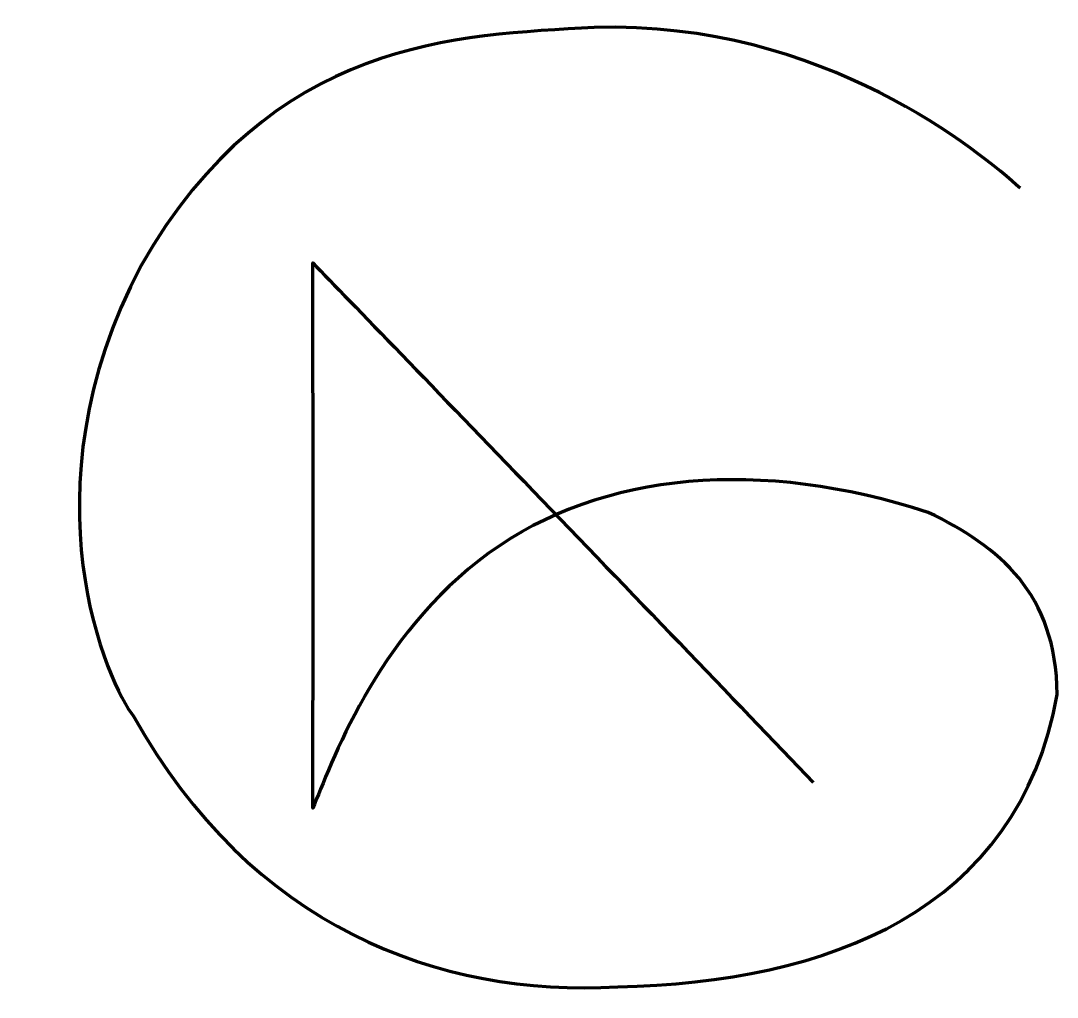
# Model space of a CAD drawing. Extents: x 1112 to 1865, y -1457 to -748.
import ezdxf

# ---------------------------------------------------------------- set-up
doc = ezdxf.new("R2010")
doc.units = 0
doc.header["$MEASUREMENT"] = 0
doc.layers.add('salvio_hexia_path', color=7, linetype='Continuous', lineweight=0)

msp = doc.modelspace()

# ---------------------------------------------------------------- linework, layer by layer
at = {"layer": 'salvio_hexia_path', "color": 7, "lineweight": 140}
msp.add_open_spline([(1838.36, -869.38), (1810.79, -844.68), (1696.34, -747.8), (1529, -752.68), (1430.1, -758.61), (1295.02, -759.49), (1199.86, -925.56), (1112.43, -1090.92), (1176.52, -1231.36), (1194.32, -1252.72), (1279.77, -1405.82), (1416.25, -1456.85), (1546.01, -1449.34), (1698.32, -1445.78), (1836.78, -1395.14), (1865.26, -1236.9), (1864.37, -1163.45), (1823.33, -1129.69), (1771.51, -1104.76), (1650.85, -1065.6), (1534.59, -1074.55), (1452.25, -1134.44), (1369.57, -1194.57), (1337.13, -1290.3), (1324.47, -1319.58), (1324.87, -1270.13), (1324.87, -1000.72), (1324.47, -923.58), (1381.04, -981.73), (1573.31, -1181.12), (1688.03, -1300.98)], degree=3, knots=[0, 0, 0, 0, 1, 1, 1, 2, 2, 2, 3, 3, 3, 4, 4, 4, 5, 5, 5, 6, 6, 6, 7, 7, 7, 8, 8, 8, 9, 9, 9, 10, 10, 10, 10], dxfattribs=at)

doc.saveas('drawing.dxf')
